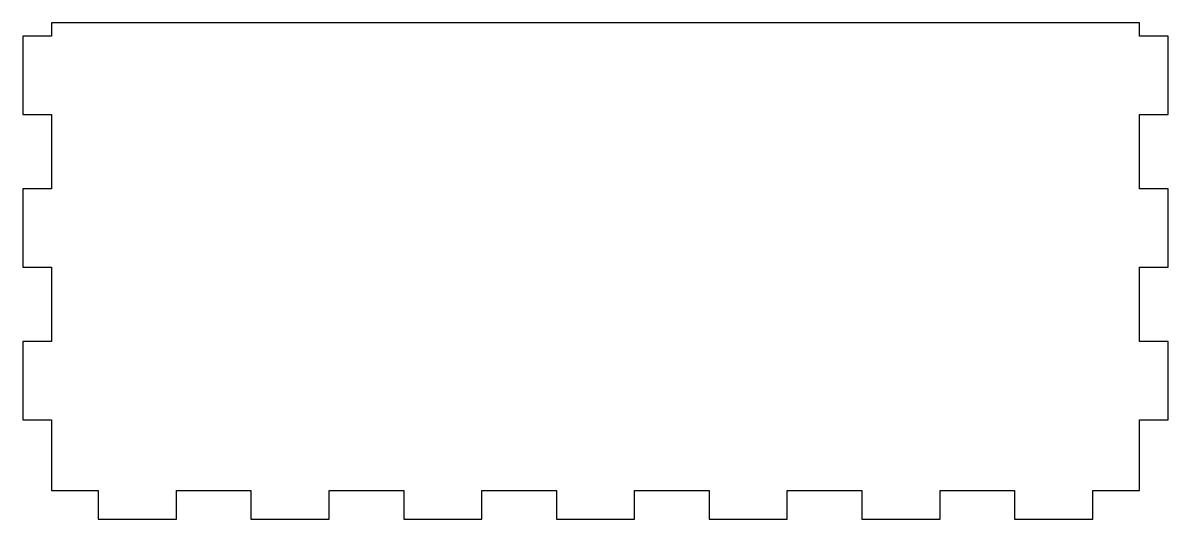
# Model space of a CAD drawing. Extents: x -60 to 60, y -29 to 23.
import ezdxf

# ---------------------------------------------------------------- set-up
doc = ezdxf.new("R2010")
doc.units = 0
doc.layers.add('Calque_1', color=7, linetype='CONTINUOUS')

msp = doc.modelspace()

# ---------------------------------------------------------------- linework, layer by layer
at = {"layer": 'Calque_1', "color": 7}
msp.add_lwpolyline([(-57.00018, 22.999934), (-57.00018, 21.600077), (-59.999999, 21.600077), (-59.999999, 13.400084), (-57.00018, 13.400084), (-57.00018, 5.600035), (-59.999999, 5.600035), (-59.999999, -2.599985), (-57.00018, -2.599985), (-57.00018, -10.400034), (-59.999999, -10.400034), (-59.999999, -18.600027), (-57.00018, -18.600027), (-57.00018, -25.999656), (-52.099869, -25.999656), (-52.099869, -29.000004), (-43.89986, -29.000004), (-43.89986, -25.999656), (-36.099808, -25.999656), (-36.099808, -29.000004), (-27.89981, -29.000004), (-27.89981, -25.999656), (-20.099748, -25.999656), (-20.099748, -29.000004), (-11.899749, -29.000004), (-11.899749, -25.999656), (-4.099697, -25.999656), (-4.099697, -29.000004), (4.100312, -29.000004), (4.100312, -25.999656), (11.900363, -25.999656), (11.900363, -29.000004), (20.100362, -29.000004), (20.100362, -25.999656), (27.899902, -25.999656), (27.899902, -29.000004), (36.099901, -29.000004), (36.099901, -25.999656), (43.899963, -25.999656), (43.899963, -29.000004), (52.099961, -29.000004), (52.099961, -25.999656), (57.000103, -25.999656), (57.000103, -18.600027), (59.999912, -18.600027), (59.999912, -10.400034), (57.000103, -10.400034), (57.000103, -2.599985), (59.999912, -2.599985), (59.999912, 5.600035), (57.000103, 5.600035), (57.000103, 13.400084), (59.999912, 13.400084), (59.999912, 21.600077), (57.000103, 21.600077), (57.000103, 22.999934)], close=True, dxfattribs=at)

doc.saveas('drawing.dxf')
